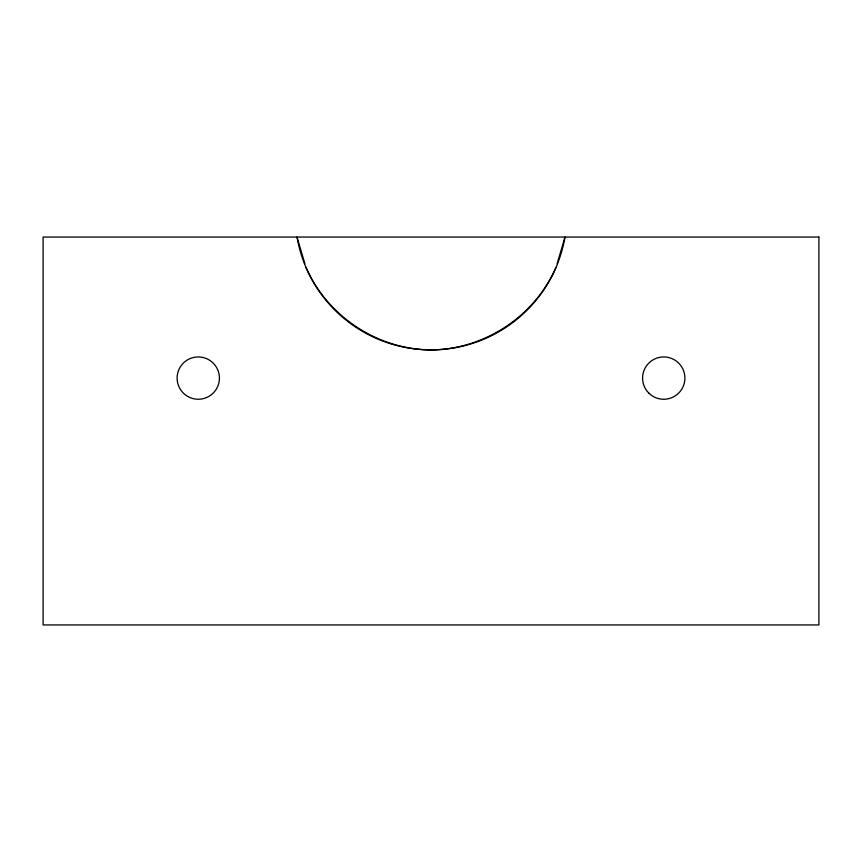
<?xml version="1.0" encoding="UTF-8"?>
<svg xmlns="http://www.w3.org/2000/svg" width="862" height="862" viewBox="0 0 862 862"><rect width="100%" height="100%" fill="white"/><g stroke="black" fill="none" stroke-linecap="round" stroke-linejoin="round"><path stroke-width="1.29" d="M557.143 263.632L564.998 237.05A135.98 135.98 0 0 1 297.002 237.05L304.857 263.632M556.022 267.403C534.699 316.322 484.369 349.541 431 349.897C377.631 349.541 327.301 316.322 305.978 267.403M818.9 237.05L43.1 237.05L43.1 624.95L818.9 624.95L818.9 237.05M648.774 393.061A21.162 21.162 0 0 0 684.18 383.579A21.162 21.162 0 0 0 658.266 357.665A21.162 21.162 0 0 0 648.774 393.061M187.679 396.423A21.162 21.162 0 0 0 219.422 378.106A21.162 21.162 0 0 0 187.679 359.777A21.162 21.162 0 0 0 187.679 396.423"/></g></svg>
